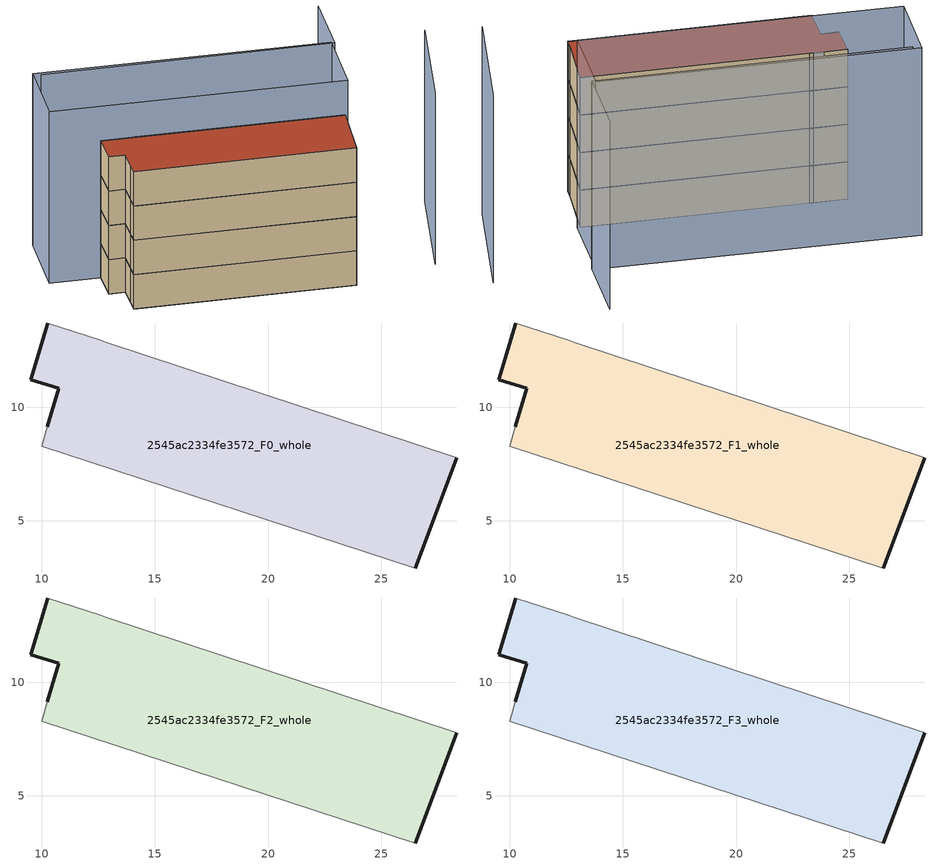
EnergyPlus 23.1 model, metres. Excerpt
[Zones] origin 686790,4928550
2545ac2334fe3572_F0_whole
 floor ground (EU_floor_Construction): 26.81,3.71 28.35,7.78 12.82,12.89 12.6,12.96 10.26,13.73 9.51,11.23 10.75,10.84 10.25,9.14 10,8.28 26.5,2.91 z0
 wall outside (EU_wall_Construction): 28.35,7.78 26.81,3.71 26.5,2.91 / 10.25,9.14 10.75,10.84 9.51,11.23 10.26,13.73 z0:3
 wall adiabatic (EU_wall_Construction): 10.26,13.73 12.6,12.96 12.82,12.89 28.35,7.78 / 26.5,2.91 10,8.28 10.25,9.14 z0:3
2545ac2334fe3572_F1_whole
 floor to 2545ac2334fe3572_F0_whole (EU_floor_Construction): 26.81,3.71 28.35,7.78 12.82,12.89 12.6,12.96 10.26,13.73 9.51,11.23 10.75,10.84 10.25,9.14 10,8.28 26.5,2.91 z3
 wall outside (EU_wall_Construction): 28.35,7.78 26.81,3.71 26.5,2.91 / 10.25,9.14 10.75,10.84 9.51,11.23 10.26,13.73 z3:6
 wall adiabatic (EU_wall_Construction): 10.26,13.73 12.6,12.96 12.82,12.89 28.35,7.78 / 26.5,2.91 10,8.28 10.25,9.14 z3:6
2545ac2334fe3572_F2_whole
 floor to 2545ac2334fe3572_F1_whole (EU_floor_Construction): 26.81,3.71 28.35,7.78 12.82,12.89 12.6,12.96 10.26,13.73 9.51,11.23 10.75,10.84 10.25,9.14 10,8.28 26.5,2.91 z6
 wall outside (EU_wall_Construction): 28.35,7.78 26.81,3.71 26.5,2.91 / 10.25,9.14 10.75,10.84 9.51,11.23 10.26,13.73 z6:9
 wall adiabatic (EU_wall_Construction): 10.26,13.73 12.6,12.96 12.82,12.89 28.35,7.78 / 26.5,2.91 10,8.28 10.25,9.14 z6:9
2545ac2334fe3572_F3_whole
 floor to 2545ac2334fe3572_F2_whole (EU_floor_Construction): 26.81,3.71 28.35,7.78 12.82,12.89 12.6,12.96 10.26,13.73 9.51,11.23 10.75,10.84 10.25,9.14 10,8.28 26.5,2.91 z9
 wall outside (EU_wall_Construction): 28.35,7.78 26.81,3.71 26.5,2.91 / 10.25,9.14 10.75,10.84 9.51,11.23 10.26,13.73 z9:12
 wall adiabatic (EU_wall_Construction): 10.26,13.73 12.6,12.96 12.82,12.89 28.35,7.78 / 26.5,2.91 10,8.28 10.25,9.14 z9:12
 roof outside (EU_roof_Construction): 28.35,7.78 26.81,3.71 26.5,2.91 10,8.28 10.25,9.14 10.75,10.84 9.51,11.23 10.26,13.73 12.6,12.96 12.82,12.89 z12
shading: 33.3,2.71 37.51,11.43 / 32.4,18.76 30.61,13.22 / 30.61,13.22 8.82,20.26 / 28.55,7.72 6.47,14.98 / 6.47,14.98 8.35,20.69 / 8.35,20.69 30.43,13.42 / 30.43,13.42 28.55,7.72 z0:15
[Building]
EU S2 Campaign: North Axis=0; Terrain=City; Solar Distribution=FullExterior
[Site:Location]
Bologna: Latitude=44.5; Longitude=11.25; Time Zone=1; Elevation=37
[SizingPeriod:WeatherFileDays]
AnnualSizingPeriod: Begin Month=1; Begin Day of Month=1; End Month=12; End Day of Month=31; Day of Week for Start Day=Monday; Use Weather File Daylight Saving Period=No; Use Weather File Rain and Snow Indicators=No
[MATERIAL]
EU_InternalMass_Material: Roughness=MediumRough; Thickness=0.1; Conductivity=1; Density=1800; Specific Heat=900; Thermal Absorptance=0.9; Solar Absorptance=0.7; Visible Absorptance=0.7
[MATERIAL:NOMASS] Roughness=MediumRough; Thermal Absorptance=0.9; Solar Absorptance=0.7; Visible Absorptance=0.7
Name | Thermal Resistance
EU_wall_NoMass | 0.781309
EU_roof_NoMass | 0.418499
EU_floor_NoMass | 0.563442
[CONSTRUCTION]
EU_wall_Construction: EU_wall_NoMass
EU_roof_Construction: EU_roof_NoMass
EU_floor_Construction: EU_floor_NoMass
EU_InternalMass_Construction: EU_InternalMass_Material
[ZONE] Type=1; Multiplier=1; Ceiling Height=autocalculate; Floor Area=autocalculate; Part of Total Floor Area=Yes
Name | Volume
2545ac2334fe3572_F0_whole | 285.899
2545ac2334fe3572_F1_whole; 2545ac2334fe3572_F2_whole; 2545ac2334fe3572_F3_whole | 285.9
[INTERNALMASS] Construction=EU_InternalMass_Construction; Surface Area=95.2998
Name | Zone or ZoneList
2545ac2334fe3572_F0_whole_EU_InternalMass | 2545ac2334fe3572_F0_whole
2545ac2334fe3572_F1_whole_EU_InternalMass | 2545ac2334fe3572_F1_whole
2545ac2334fe3572_F2_whole_EU_InternalMass | 2545ac2334fe3572_F2_whole
2545ac2334fe3572_F3_whole_EU_InternalMass | 2545ac2334fe3572_F3_whole
[OTHEREQUIPMENT] Fuel Type=Electricity; Design Level Calculation Method=Watts/Area; Power per Zone Floor Area=1; Fraction Latent=0; Fraction Radiant=0; Fraction Lost=0; Carbon Dioxide Generation Rate=0; EndUse Subcategory=EU_Step8_InternalGains
Name | Zone or ZoneList or Space or SpaceList | Schedule
EU_Step8_InternalGain_2545ac2334fe3572_F0_whole_f000 | 2545ac2334fe3572_F0_whole | EU_Step8_GainSchedule_2545ac2334fe3572_F0_whole_f000
EU_Step8_InternalGain_2545ac2334fe3572_F1_whole_f000 | 2545ac2334fe3572_F1_whole | EU_Step8_GainSchedule_2545ac2334fe3572_F1_whole_f000
EU_Step8_InternalGain_2545ac2334fe3572_F2_whole_f000 | 2545ac2334fe3572_F2_whole | EU_Step8_GainSchedule_2545ac2334fe3572_F2_whole_f000
EU_Step8_InternalGain_2545ac2334fe3572_F3_whole_f000 | 2545ac2334fe3572_F3_whole | EU_Step8_GainSchedule_2545ac2334fe3572_F3_whole_f000
[ZONEVENTILATION:DESIGNFLOWRATE] Schedule=EU_AlwaysOn; Design Flow Rate Calculation Method=AirChanges/Hour; Air Changes per Hour=0.692607; Ventilation Type=Natural; Fan Pressure Rise=0; Fan Total Efficiency=1; Constant Term Coefficient=1; Temperature Term Coefficient=0; Velocity Term Coefficient=0; Velocity Squared Term Coefficient=0; Minimum Indoor Temperature=-100; Maximum Indoor Temperature=100; Delta Temperature=-100; Minimum Outdoor Temperature=-100; Maximum Outdoor Temperature=100; Maximum Wind Speed=40
Name | Zone or ZoneList or Space or SpaceList
EU_ConstantAir_2545ac2334fe3572_F0_whole | 2545ac2334fe3572_F0_whole
EU_ConstantAir_2545ac2334fe3572_F1_whole | 2545ac2334fe3572_F1_whole
EU_ConstantAir_2545ac2334fe3572_F2_whole | 2545ac2334fe3572_F2_whole
EU_ConstantAir_2545ac2334fe3572_F3_whole | 2545ac2334fe3572_F3_whole
[HVACTEMPLATE:THERMOSTAT] Constant Heating Setpoint=20; Constant Cooling Setpoint=50
EU_HeatOnly_2545ac2334fe3572_F0_whole; EU_HeatOnly_2545ac2334fe3572_F1_whole; EU_HeatOnly_2545ac2334fe3572_F2_whole; EU_HeatOnly_2545ac2334fe3572_F3_whole
[HVACTEMPLATE:ZONE:IDEALLOADSAIRSYSTEM] System Availability Schedule=EU_AlwaysOn; Maximum Heating Supply Air Temperature=50; Minimum Cooling Supply Air Temperature=13; Maximum Heating Supply Air Humidity Ratio=0.0156; Minimum Cooling Supply Air Humidity Ratio=0.0077; Heating Limit=NoLimit; Cooling Limit=NoLimit; Heating Availability Schedule=EU_AlwaysOn; Cooling Availability Schedule=EU_CoolingOff; Dehumidification Control Type=ConstantSensibleHeatRatio; Cooling Sensible Heat Ratio=0.7; Dehumidification Setpoint=60; Humidification Control Type=None; Humidification Setpoint=30; Outdoor Air Method=None; Outdoor Air Flow Rate per Person=0.00944; Outdoor Air Flow Rate per Zone Floor Area=0; Outdoor Air Flow Rate per Zone=0; Demand Controlled Ventilation Type=None; Outdoor Air Economizer Type=NoEconomizer; Heat Recovery Type=None; Sensible Heat Recovery Effectiveness=0.7; Latent Heat Recovery Effectiveness=0.65
Name | Template Thermostat
2545ac2334fe3572_F0_whole | EU_HeatOnly_2545ac2334fe3572_F0_whole
2545ac2334fe3572_F1_whole | EU_HeatOnly_2545ac2334fe3572_F1_whole
2545ac2334fe3572_F2_whole | EU_HeatOnly_2545ac2334fe3572_F2_whole
2545ac2334fe3572_F3_whole | EU_HeatOnly_2545ac2334fe3572_F3_whole
[SIZING:ZONE] Zone Cooling Design Supply Air Temperature Input Method=SupplyAirTemperature; Zone Cooling Design Supply Air Temperature=13; Zone Heating Design Supply Air Temperature Input Method=SupplyAirTemperature; Zone Heating Design Supply Air Temperature=50; Zone Cooling Design Supply Air Humidity Ratio=0.008; Zone Heating Design Supply Air Humidity Ratio=0.008; Cooling Design Air Flow Method=DesignDay; Cooling Design Air Flow Rate=0; Cooling Minimum Air Flow per Zone Floor Area=0.000762; Cooling Minimum Air Flow=0; Cooling Minimum Air Flow Fraction=0.2; Heating Design Air Flow Method=DesignDay; Heating Design Air Flow Rate=0; Heating Maximum Air Flow per Zone Floor Area=0.002032; Heating Maximum Air Flow=0.141576; Heating Maximum Air Flow Fraction=0.3; Account for Dedicated Outdoor Air System=No; Dedicated Outdoor Air System Control Strategy=NeutralSupplyAir; Dedicated Outdoor Air Low Setpoint Temperature for Design=autosize; Dedicated Outdoor Air High Setpoint Temperature for Design=autosize; Zone Load Sizing Method=Sensible Load Only No Latent Load; Zone Latent Cooling Design Supply Air Humidity Ratio Input Method=HumidityRatioDifference; Zone Cooling Design Supply Air Humidity Ratio Difference=0.005; Zone Latent Heating Design Supply Air Humidity Ratio Input Method=HumidityRatioDifference; Zone Humidification Design Supply Air Humidity Ratio Difference=0.005
2545ac2334fe3572_F0_whole; 2545ac2334fe3572_F1_whole; 2545ac2334fe3572_F2_whole; 2545ac2334fe3572_F3_whole
[SCHEDULE:CONSTANT]
Name | Hourly Value
EU_AlwaysOn | 1
EU_CoolingOff | 0
[SCHEDULE:FILE] Column Number=1; Rows to Skip at Top=0; Number of Hours of Data=8760; Column Separator=Comma; Interpolate to Timestep=No; Minutes per Item=60; Adjust Schedule for Daylight Savings=Yes
Name | File
EU_Step8_GainSchedule_2545ac2334fe3572_F0_whole_f000 | ../../schedules/2545ac2334fe3572/2545ac2334fe3572_F0_whole_f000_gain.csv
EU_Step8_GainSchedule_2545ac2334fe3572_F1_whole_f000 | ../../schedules/2545ac2334fe3572/2545ac2334fe3572_F1_whole_f000_gain.csv
EU_Step8_GainSchedule_2545ac2334fe3572_F2_whole_f000 | ../../schedules/2545ac2334fe3572/2545ac2334fe3572_F2_whole_f000_gain.csv
EU_Step8_GainSchedule_2545ac2334fe3572_F3_whole_f000 | ../../schedules/2545ac2334fe3572/2545ac2334fe3572_F3_whole_f000_gain.csv
